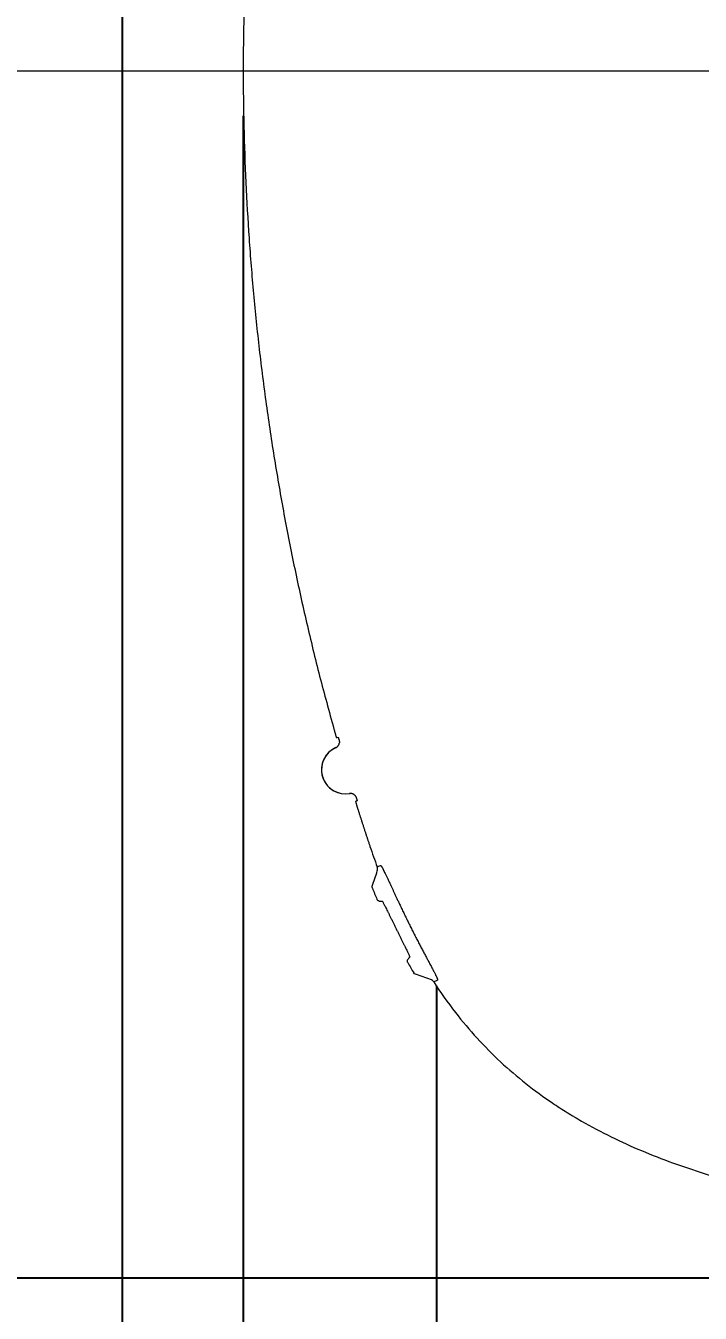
# Model space of a CAD drawing. Header units: millimetres. Extents: x 0 to 1800, y -67 to 2530.
# Drawn here: x 208.2 to 319.8, y 1356.5 to 1569.7 of the extents above; entities that cross this region are included whole.
import ezdxf
from ezdxf.lldxf.tags import DXFTag

# ---------------------------------------------------------------- set-up
doc = ezdxf.new("R2010")
doc.units = ezdxf.units.MM
for name, color, linetype in [('내부선 및 부속', 4, 'Continuous'), ('외형선', 3, 'Continuous'), ('중심선', 1, 'DASHED'), ('치수선', 7, 'Continuous')]:
    doc.layers.add(name, color=color, linetype=linetype)
doc.styles.add('____', font='')
doc.styles.get('____').set_extended_font_data('굴림')
tags = doc.linetypes.add('DASHDOT', pattern=[70, 31, -13, 13, -13]).pattern_tags.tags
tags[10:11] = [DXFTag(74, 4), DXFTag(75, 0), DXFTag(340, '0'), DXFTag(46, 0.0), DXFTag(50, 0.0), DXFTag(44, 0.0), DXFTag(45, 0.0)]
tags[8:9] = [DXFTag(74, 4), DXFTag(75, 0), DXFTag(340, '0'), DXFTag(46, 0.0), DXFTag(50, 0.0), DXFTag(44, 0.0), DXFTag(45, 0.0)]
tags[6:7] = [DXFTag(74, 4), DXFTag(75, 0), DXFTag(340, '0'), DXFTag(46, 0.0), DXFTag(50, 0.0), DXFTag(44, 0.0), DXFTag(45, 0.0)]
tags[4:5] = [DXFTag(74, 4), DXFTag(75, 0), DXFTag(340, '0'), DXFTag(46, 0.0), DXFTag(50, 0.0), DXFTag(44, 0.0), DXFTag(45, 0.0)]
tags = doc.linetypes.add('DASHED', pattern=[25.72, 12.86, -12.86]).pattern_tags.tags
tags[6:7] = [DXFTag(74, 4), DXFTag(75, 0), DXFTag(340, '0'), DXFTag(46, 0.0), DXFTag(50, 0.0), DXFTag(44, 0.0), DXFTag(45, 0.0)]
tags[4:5] = [DXFTag(74, 4), DXFTag(75, 0), DXFTag(340, '0'), DXFTag(46, 0.0), DXFTag(50, 0.0), DXFTag(44, 0.0), DXFTag(45, 0.0)]
doc.dimstyles.new('MSADIM', dxfattribs={"dimtxt": 33, "dimasz": 17, "dimexe": 10, "dimexo": 7.5, "dimgap": 10, "dimtad": 0, "dimtih": 1, "dimtoh": 1, "dimdec": 0, "dimzin": 1, "dimdsep": 46, "dimtxsty": '____', "dimcen": 11.25, "dimadec": 0, "dimazin": 0, "dimtfac": 1, "dimtdec": 0, "dimtix": 1, "dimtmove": 0, "dimatfit": 3, "dimfxl": 0, "dimtolj": 1, "dimtzin": 1, "dimarcsym": 0})

# ---------------------------------------------------------------- blocks, each defined once
blk = doc.blocks.new('*D2')
at = {"layer": '치수선', "color": 0, "linetype": 'Continuous', "lineweight": -2}
for p, q in [((555.56, 1762.3), (110.31, 1762.3)), ((120.31, 1745.3), (120.31, 1585.13)), ((120.31, 1379.3), (120.31, 1539.47)), ((555.56, 1362.3), (110.31, 1362.3))]:
    blk.add_line(p, q, dxfattribs=at)
at = {"layer": '치수선', "color": 0, "linetype": 'Continuous'}
for points in [[(117.48, 1745.3), (123.14, 1745.3), (120.31, 1762.3)], [(117.48, 1379.3), (123.14, 1379.3), (120.31, 1362.3)]]:
    blk.add_solid(points, dxfattribs=at)
at = {"layer": '치수선', "color": 0, "linetype": 'Continuous', "insert": (120.31, 1562.3), "char_height": 25, "attachment_point": 5, "style": '____'}
blk.add_mtext('\\A1;400', dxfattribs=at)
blk = doc.blocks.new('*D8')
at = {"layer": '치수선', "color": 0, "linetype": 'Continuous', "lineweight": -2}
for p, q in [((949.2, 1554.8), (949.2, 1161.25)), ((224.2, 1274.8), (224.2, 1161.25)), ((241.2, 1171.25), (549.55, 1171.25)), ((932.2, 1171.25), (623.85, 1171.25))]:
    blk.add_line(p, q, dxfattribs=at)
at = {"layer": '치수선', "color": 0, "linetype": 'Continuous'}
for points in [[(241.2, 1174.09), (241.2, 1168.42), (224.2, 1171.25)], [(932.2, 1174.09), (932.2, 1168.42), (949.2, 1171.25)]]:
    blk.add_solid(points, dxfattribs=at)
at = {"layer": '치수선', "color": 0, "linetype": 'Continuous', "insert": (586.7, 1171.25), "char_height": 25, "attachment_point": 5, "style": '____'}
blk.add_mtext('\\A1;725', dxfattribs=at)
blk = doc.blocks.new('*D9')
at = {"layer": '치수선', "color": 0, "linetype": 'Continuous', "lineweight": -2}
for p, q in [((244.2, 1554.8), (244.2, 1229.46)), ((949.2, 1554.8), (949.2, 1229.46)), ((261.2, 1239.46), (559.55, 1239.46)), ((932.2, 1239.46), (633.85, 1239.46))]:
    blk.add_line(p, q, dxfattribs=at)
at = {"layer": '치수선', "color": 0, "linetype": 'Continuous'}
for points in [[(261.2, 1242.29), (261.2, 1236.62), (244.2, 1239.46)], [(932.2, 1242.29), (932.2, 1236.62), (949.2, 1239.46)]]:
    blk.add_solid(points, dxfattribs=at)
at = {"layer": '치수선', "color": 0, "linetype": 'Continuous', "insert": (596.7, 1239.46), "char_height": 25, "attachment_point": 5, "style": '____'}
blk.add_mtext('\\A1;705', dxfattribs=at)

msp = doc.modelspace()

# ---------------------------------------------------------------- linework, layer by layer
at = {"layer": '내부선 및 부속', "linetype": 'Continuous', "lineweight": 18}
for p, q in [((261.15, 1442.53), (261.15, 1442.53)), ((263.05, 1441.36), (262.8, 1441.28))]:
    msp.add_line(p, q, dxfattribs=at)
at = {"layer": '내부선 및 부속', "linetype": 'Continuous'}
msp.add_line((276.2, 1410.72), (276.2, 1348.3), dxfattribs=at)
at = {"layer": '내부선 및 부속', "linetype": 'Continuous', "lineweight": 18, "extrusion": (3.32694e-06, -2.03716e-22, 1)}
for start, end in [(112.3245, 280.9327), (113.9906, 269.9934)]:
    msp.add_arc((261.15, 1446.53, 0), 4, start, end, dxfattribs=at)
at = {"layer": '내부선 및 부속', "linetype": 'Continuous', "lineweight": 18}
msp.add_arc((261.15, 1446.53), 4, 112.8054, 122.7111, dxfattribs=at)
for points, weights in [([(259.16, 1671.35), (239.07, 1599.57), (239.09, 1525.03), (259.21, 1453.25)], [1.0188456072, 0.993698982137, 0.993718145525, 1.01890309737]), ([(263.22, 1439.84), (263.83, 1437.92), (264.45, 1436.01), (265.09, 1434.1)], [1.0240782621, 1.02486965125, 1.02568054856, 1.02651095403])]:
    msp.add_rational_spline(points, weights, degree=3, dxfattribs=at)
for points, knots in [([(259.21, 1453.25), (259.23, 1453.16), (259.26, 1453.07), (259.3, 1452.93), (259.31, 1452.88), (259.33, 1452.81), (259.34, 1452.79), (259.35, 1452.75), (259.36, 1452.72), (259.39, 1452.62), (259.41, 1452.53), (259.44, 1452.44), (259.45, 1452.42), (259.46, 1452.38), (259.47, 1452.36), (259.48, 1452.3), (259.49, 1452.27), (259.52, 1452.17), (259.54, 1452.11), (259.56, 1452.05), (259.57, 1452.03), (259.58, 1452.01), (259.58, 1452), (259.59, 1451.96), (259.6, 1451.93), (259.61, 1451.89), (259.62, 1451.87), (259.62, 1451.87), (259.63, 1451.86), (259.63, 1451.85), (259.64, 1451.83), (259.65, 1451.82), (259.65, 1451.82)], [0, 0, 0, 0, 0.125, 0.125, 0.1875, 0.1875, 0.21875, 0.21875, 0.25, 0.25, 0.375, 0.375, 0.40625, 0.40625, 0.4375, 0.4375, 0.5, 0.5, 0.625, 0.625, 0.65625, 0.65625, 0.6875, 0.6875, 0.75, 0.8125, 0.8125, 0.84375, 0.84375, 0.875, 0.875, 1, 1, 1, 1]), ([(259.56, 1450.2), (259.6, 1450.22), (259.63, 1450.24), (259.67, 1450.26), (259.69, 1450.28), (259.71, 1450.29), (259.75, 1450.32), (259.76, 1450.33), (259.8, 1450.36), (259.81, 1450.37), (259.85, 1450.42), (259.91, 1450.48), (259.95, 1450.54), (259.98, 1450.59), (259.99, 1450.61), (260.01, 1450.65), (260.02, 1450.67), (260.05, 1450.72), (260.08, 1450.8), (260.1, 1450.87), (260.1, 1450.91)], [-0.159404, -0.159404, -0.159404, -0.159404, 0, 0, 0, 0.098507, 0.098507, 0.173631, 0.173631, 0.248755, 0.248755, 0.399004, 0.549253, 0.549253, 0.624378, 0.624378, 0.699502, 0.699502, 0.849751, 1, 1, 1, 1]), ([(259.9, 1451.9), (259.9, 1451.9), (259.9, 1451.89), (259.91, 1451.87), (259.92, 1451.86), (259.92, 1451.85), (259.93, 1451.83), (259.93, 1451.83), (259.94, 1451.8), (259.95, 1451.78), (259.96, 1451.75), (259.97, 1451.73), (259.97, 1451.71), (259.98, 1451.69), (259.98, 1451.69), (259.99, 1451.65), (260.01, 1451.59), (260.03, 1451.52), (260.05, 1451.47), (260.06, 1451.45), (260.07, 1451.41), (260.07, 1451.39), (260.08, 1451.37)], [0, 0, 0, 0, 0.125, 0.25, 0.25, 0.3125, 0.3125, 0.375, 0.375, 0.5, 0.5, 0.5625, 0.59375, 0.59375, 0.625, 0.625, 0.75, 0.875, 0.875, 0.9375, 0.9375, 1, 1, 1, 1]), ([(260.08, 1451.37), (260.09, 1451.34), (260.1, 1451.3), (260.11, 1451.23), (260.12, 1451.19), (260.12, 1451.13), (260.12, 1451.11), (260.12, 1451.07), (260.12, 1451.05), (260.12, 1450.99), (260.11, 1450.95), (260.1, 1450.91)], [0, 0, 0, 0, 0.25, 0.25, 0.5, 0.5, 0.625, 0.625, 0.75, 0.75, 1, 1, 1, 1]), ([(262.68, 1442.29), (262.65, 1442.32), (262.59, 1442.37), (262.53, 1442.42), (262.48, 1442.45), (262.46, 1442.46), (262.42, 1442.48), (262.41, 1442.49), (262.35, 1442.52), (262.28, 1442.55), (262.2, 1442.57), (262.14, 1442.58), (262.12, 1442.58), (262.08, 1442.59), (262.06, 1442.59), (262, 1442.6), (261.92, 1442.6), (261.84, 1442.59), (261.8, 1442.58)], [0, 0, 0, 0, 0.125, 0.25, 0.25, 0.3125, 0.3125, 0.375, 0.375, 0.5, 0.625, 0.625, 0.6875, 0.6875, 0.75, 0.75, 0.875, 1, 1, 1, 1]), ([(262.68, 1442.29), (262.71, 1442.26), (262.73, 1442.23), (262.78, 1442.17), (262.8, 1442.13), (262.83, 1442.08), (262.84, 1442.07), (262.86, 1442.03), (262.87, 1442.01), (262.89, 1441.96), (262.9, 1441.93), (262.91, 1441.89)], [0, 0, 0, 0, 0.25, 0.25, 0.5, 0.5, 0.625, 0.625, 0.75, 0.75, 1, 1, 1, 1]), ([(262.91, 1441.89), (262.92, 1441.85), (262.95, 1441.78), (262.96, 1441.71), (262.98, 1441.66), (262.98, 1441.64), (262.99, 1441.61), (263, 1441.6), (263.01, 1441.55), (263.01, 1441.53), (263.02, 1441.49), (263.03, 1441.48), (263.03, 1441.46), (263.03, 1441.45), (263.03, 1441.45), (263.04, 1441.42), (263.04, 1441.39), (263.05, 1441.37), (263.05, 1441.36), (263.05, 1441.36), (263.05, 1441.36), (263.05, 1441.36), (263.05, 1441.36)], [0, 0, 0, 0, 0.125, 0.25, 0.25, 0.3125, 0.3125, 0.375, 0.375, 0.5, 0.5, 0.5625, 0.59375, 0.59375, 0.625, 0.625, 0.75, 0.875, 0.875, 0.9375, 0.9375, 1, 1, 1, 1]), ([(262.8, 1441.28), (262.8, 1441.28), (262.8, 1441.27), (262.8, 1441.24), (262.81, 1441.23), (262.81, 1441.21), (262.81, 1441.2), (262.82, 1441.19), (262.82, 1441.18), (262.83, 1441.13), (262.84, 1441.09), (262.86, 1441.02), (262.86, 1441.01), (262.87, 1440.98), (262.87, 1440.97), (262.89, 1440.92), (262.9, 1440.89), (262.93, 1440.79), (262.95, 1440.72), (262.98, 1440.62), (262.98, 1440.6), (262.99, 1440.56), (263, 1440.54), (263.02, 1440.48), (263.04, 1440.39), (263.07, 1440.3), (263.09, 1440.24), (263.1, 1440.21), (263.11, 1440.17), (263.12, 1440.14), (263.16, 1440.03), (263.19, 1439.94), (263.22, 1439.84)], [0, 0, 0, 0, 0.125, 0.125, 0.1875, 0.1875, 0.21875, 0.21875, 0.25, 0.25, 0.375, 0.375, 0.40625, 0.40625, 0.4375, 0.4375, 0.5, 0.5, 0.625, 0.625, 0.65625, 0.65625, 0.6875, 0.6875, 0.75, 0.8125, 0.8125, 0.84375, 0.84375, 0.875, 0.875, 1, 1, 1, 1]), ([(266.91, 1430.68), (266.91, 1430.68), (266.91, 1430.68), (266.91, 1430.68), (266.92, 1430.68), (266.92, 1430.68), (266.92, 1430.68), (266.92, 1430.68), (266.92, 1430.68), (266.93, 1430.68), (266.93, 1430.68), (266.93, 1430.68), (266.93, 1430.68), (266.94, 1430.68), (266.94, 1430.68), (266.94, 1430.68), (266.95, 1430.68), (266.95, 1430.67), (266.95, 1430.67), (266.95, 1430.67), (266.96, 1430.67), (266.96, 1430.66), (266.97, 1430.66), (266.97, 1430.66), (266.97, 1430.65), (266.98, 1430.65), (266.98, 1430.65), (266.98, 1430.64), (266.99, 1430.64), (266.99, 1430.63), (267, 1430.63), (267, 1430.62), (267, 1430.62), (267.01, 1430.61), (267.01, 1430.61), (267.02, 1430.6), (267.02, 1430.59), (267.03, 1430.59), (267.03, 1430.58), (267.04, 1430.57), (267.04, 1430.57), (267.05, 1430.56), (267.05, 1430.55), (267.06, 1430.55), (267.06, 1430.54), (267.07, 1430.53), (267.07, 1430.52), (267.08, 1430.51), (267.08, 1430.5), (267.09, 1430.49), (267.1, 1430.49), (267.1, 1430.48), (267.11, 1430.47), (267.11, 1430.46), (267.12, 1430.45), (267.13, 1430.44), (267.13, 1430.43), (267.14, 1430.42), (267.15, 1430.4), (267.15, 1430.39), (267.16, 1430.38), (267.17, 1430.37), (267.17, 1430.36), (267.18, 1430.35), (267.19, 1430.33), (267.19, 1430.32), (267.2, 1430.31), (267.21, 1430.3), (267.22, 1430.28), (267.22, 1430.27), (267.23, 1430.26), (267.24, 1430.24), (267.25, 1430.23), (267.25, 1430.22), (267.26, 1430.2), (267.27, 1430.19), (267.28, 1430.17), (267.29, 1430.16), (267.29, 1430.14), (267.3, 1430.13), (267.31, 1430.11), (267.32, 1430.09), (267.33, 1430.08), (267.34, 1430.06), (267.34, 1430.05), (267.35, 1430.03), (267.41, 1429.92), (267.52, 1429.71), (267.7, 1429.34), (267.9, 1428.92), (268.12, 1428.45), (268.34, 1427.99), (268.55, 1427.54), (268.74, 1427.13), (268.94, 1426.7), (269.15, 1426.25), (269.36, 1425.78), (269.59, 1425.3), (269.85, 1424.74), (270.16, 1424.1), (270.5, 1423.37), (270.85, 1422.64), (271.21, 1421.9), (271.58, 1421.15), (271.95, 1420.41), (272.32, 1419.67), (272.69, 1418.95), (273.05, 1418.23), (273.41, 1417.53), (273.77, 1416.86), (274.11, 1416.21), (274.44, 1415.6), (274.74, 1415.02), (275, 1414.55), (275.2, 1414.16), (275.37, 1413.86), (275.52, 1413.57), (275.66, 1413.31), (275.78, 1413.06), (275.9, 1412.83), (276.01, 1412.62), (276.07, 1412.48), (276.11, 1412.4), (276.13, 1412.37), (276.14, 1412.34), (276.16, 1412.31), (276.17, 1412.28), (276.18, 1412.25), (276.2, 1412.23), (276.21, 1412.2), (276.22, 1412.17), (276.23, 1412.15), (276.24, 1412.12), (276.25, 1412.1), (276.26, 1412.07), (276.27, 1412.05), (276.28, 1412.03), (276.29, 1412.01), (276.3, 1411.99), (276.31, 1411.97), (276.32, 1411.95), (276.32, 1411.93), (276.33, 1411.91), (276.34, 1411.89), (276.34, 1411.88), (276.35, 1411.86), (276.35, 1411.84), (276.36, 1411.83), (276.36, 1411.82), (276.36, 1411.8), (276.37, 1411.79), (276.37, 1411.78), (276.37, 1411.77), (276.37, 1411.76), (276.37, 1411.75), (276.38, 1411.74), (276.38, 1411.73), (276.38, 1411.72), (276.38, 1411.71), (276.38, 1411.71), (276.37, 1411.7), (276.37, 1411.69), (276.37, 1411.69), (276.37, 1411.69), (276.36, 1411.68), (276.36, 1411.68), (276.36, 1411.68), (276.35, 1411.68), (276.35, 1411.68)], [0, 0, 0, 0, 0.001479, 0.002956, 0.004433, 0.005909, 0.007383, 0.008857, 0.010329, 0.011801, 0.013272, 0.014741, 0.01621, 0.017679, 0.019146, 0.020613, 0.022079, 0.023545, 0.02501, 0.026474, 0.027938, 0.029401, 0.030864, 0.032326, 0.033788, 0.035249, 0.03671, 0.038171, 0.039631, 0.041092, 0.042552, 0.044012, 0.045471, 0.046931, 0.04839, 0.04985, 0.051309, 0.052769, 0.054228, 0.055688, 0.057148, 0.058607, 0.060067, 0.061528, 0.062988, 0.064449, 0.06591, 0.067371, 0.068833, 0.070296, 0.071758, 0.073221, 0.074685, 0.076149, 0.077614, 0.07908, 0.080546, 0.082012, 0.08348, 0.084948, 0.086417, 0.087887, 0.089357, 0.090829, 0.092301, 0.093774, 0.095248, 0.096724, 0.0982, 0.099677, 0.101155, 0.102635, 0.104116, 0.105597, 0.10708, 0.108564, 0.11005, 0.111537, 0.113025, 0.114514, 0.116005, 0.117497, 0.118991, 0.120486, 0.121982, 0.123481, 0.12498, 0.150456, 0.175552, 0.200416, 0.225196, 0.250033, 0.267942, 0.285744, 0.303488, 0.321225, 0.339003, 0.356869, 0.374869, 0.400128, 0.425117, 0.449975, 0.474847, 0.499875, 0.525023, 0.549935, 0.574771, 0.599688, 0.624844, 0.650296, 0.675346, 0.70017, 0.724943, 0.749833, 0.765686, 0.781389, 0.796986, 0.81252, 0.828035, 0.843575, 0.859182, 0.874895, 0.877684, 0.880465, 0.883241, 0.88601, 0.888774, 0.891533, 0.894286, 0.897034, 0.899778, 0.902517, 0.905251, 0.907982, 0.910708, 0.913431, 0.916151, 0.918867, 0.92158, 0.924291, 0.926999, 0.929704, 0.932408, 0.93511, 0.93781, 0.940509, 0.943207, 0.945903, 0.9486, 0.951295, 0.953991, 0.956686, 0.959382, 0.962078, 0.964775, 0.967473, 0.970171, 0.972872, 0.975574, 0.978277, 0.980983, 0.983691, 0.986402, 0.989115, 0.991831, 0.994551, 0.997274, 1, 1, 1, 1]), ([(266.72, 1424.77), (266.7, 1424.77), (266.68, 1424.78), (266.65, 1424.79), (266.62, 1424.8), (266.59, 1424.81), (266.56, 1424.82), (266.54, 1424.83), (266.5, 1424.86), (266.47, 1424.88), (266.44, 1424.92), (266.42, 1424.93), (266.41, 1424.95), (266.4, 1424.95), (266.39, 1424.97), (266.39, 1424.98), (266.36, 1425.01), (266.35, 1425.04), (266.33, 1425.07)], [0, 0, 0, 0, 0.095613, 0.095613, 0.196101, 0.296588, 0.296588, 0.397075, 0.397075, 0.59805, 0.59805, 0.698538, 0.698538, 0.748781, 0.748781, 0.799025, 0.799025, 1, 1, 1, 1]), ([(266.72, 1424.77), (266.78, 1424.76), (266.92, 1424.75), (267.1, 1424.74), (267.21, 1424.74), (267.23, 1424.74)], [0, 0, 0, 0, 0.2729087, 0.6085077, 0.6898821, 0.6898821, 0.6898821, 0.6898821]), ([(267.23, 1424.74), (267.23, 1424.74), (267.23, 1424.73), (267.24, 1424.72), (267.27, 1424.67), (267.34, 1424.55), (267.44, 1424.37), (267.55, 1424.15), (267.67, 1423.92), (267.82, 1423.63), (267.98, 1423.3), (268.18, 1422.91), (268.38, 1422.49), (268.6, 1422.05), (268.83, 1421.59), (269.06, 1421.12), (269.3, 1420.64), (269.53, 1420.15), (269.77, 1419.67), (270.01, 1419.19), (270.24, 1418.72), (270.47, 1418.26), (270.69, 1417.81), (270.9, 1417.4), (271.09, 1417), (271.25, 1416.67), (271.39, 1416.38), (271.5, 1416.14), (271.6, 1415.92), (271.69, 1415.72), (271.74, 1415.6), (271.77, 1415.54), (271.77, 1415.53), (271.77, 1415.53)], [0.1190677, 0.1190677, 0.1190677, 0.1190677, 0.1206816, 0.1228795, 0.1250807, 0.1505103, 0.1755747, 0.2004224, 0.2252032, 0.2500654, 0.2812666, 0.312272, 0.3433662, 0.3748266, 0.4064271, 0.4376055, 0.4686552, 0.4998722, 0.5311739, 0.5622421, 0.5933877, 0.6249178, 0.6565758, 0.6877428, 0.7187416, 0.7498943, 0.7749998, 0.7998906, 0.8247337, 0.8496943, 0.8749325, 0.8793376, 0.8793667, 0.8793667, 0.8793667, 0.8793667]), ([(271.44, 1414.59), (271.42, 1414.62), (271.41, 1414.66), (271.39, 1414.7), (271.39, 1414.72), (271.38, 1414.74), (271.38, 1414.75), (271.38, 1414.77), (271.38, 1414.78), (271.37, 1414.82), (271.37, 1414.85), (271.38, 1414.9), (271.38, 1414.92), (271.39, 1414.96), (271.39, 1414.97), (271.41, 1415.02), (271.42, 1415.05), (271.44, 1415.09), (271.45, 1415.1), (271.46, 1415.12)], [0, 0, 0, 0, 0.18555, 0.18555, 0.278325, 0.278325, 0.324712, 0.324712, 0.3711, 0.3711, 0.55665, 0.55665, 0.649425, 0.649425, 0.7422, 0.7422, 0.92775, 0.92775, 1, 1, 1, 1]), ([(271.77, 1415.53), (271.76, 1415.52), (271.74, 1415.5), (271.69, 1415.44), (271.62, 1415.35), (271.54, 1415.24), (271.49, 1415.16), (271.46, 1415.12)], [0.311863, 0.311863, 0.311863, 0.311863, 0.3556261, 0.4555629, 0.5838502, 0.7676136, 1, 1, 1, 1]), ([(275.22, 1411.78), (274.8, 1411.93), (274.38, 1412.08), (273.55, 1412.37), (273.13, 1412.51), (272.71, 1412.66)], [0, 0, 0, 0, 0.5, 0.5, 1, 1, 1, 1]), ([(279.32, 1406.34), (280.47, 1404.86), (282.86, 1402.02), (285.45, 1399.4), (288.15, 1396.9), (289.54, 1395.7), (292.43, 1393.41), (293.92, 1392.33), (296.23, 1390.77), (297.01, 1390.27), (298, 1389.65), (298.2, 1389.53), (298.6, 1389.29), (299.2, 1388.92), (299.8, 1388.57), (301.82, 1387.42), (303.46, 1386.55), (306.77, 1384.92), (308.45, 1384.16), (311.84, 1382.73), (313.55, 1382.06), (317.01, 1380.81), (318.76, 1380.22), (322.28, 1379.11), (324.05, 1378.59), (326.73, 1377.86), (327.62, 1377.63), (328.75, 1377.34), (328.97, 1377.28), (329.42, 1377.17), (329.65, 1377.11), (330.32, 1376.95), (330.78, 1376.84), (333.03, 1376.3), (334.84, 1375.9), (338.47, 1375.15), (340.29, 1374.8), (343.93, 1374.14), (345.76, 1373.84), (349.42, 1373.26), (351.25, 1372.99), (354.92, 1372.48), (356.76, 1372.25), (358.6, 1372.03)], [0, 0, 0, 0, 0.0625, 0.125, 0.125, 0.1875, 0.1875, 0.25, 0.25, 0.28125, 0.28125, 0.289062, 0.289062, 0.296875, 0.3125, 0.3125, 0.375, 0.375, 0.4375, 0.4375, 0.5, 0.5, 0.5625, 0.5625, 0.625, 0.625, 0.65625, 0.65625, 0.664062, 0.664062, 0.671875, 0.671875, 0.6875, 0.6875, 0.75, 0.75, 0.8125, 0.8125, 0.875, 0.875, 0.9375, 0.9375, 1, 1, 1, 1])]:
    msp.add_open_spline(points, degree=3, knots=knots, dxfattribs=at)
for points in [[(259.65, 1451.82), (259.72, 1451.84), (259.8, 1451.87), (259.9, 1451.9)], [(263.05, 1441.36), (262.95, 1441.33), (262.87, 1441.3), (262.8, 1441.28)], [(265.09, 1434.1), (265.12, 1434.02), (265.15, 1433.93), (265.18, 1433.84)], [(265.18, 1433.84), (265.56, 1432.69), (265.96, 1431.56), (266.38, 1430.43)], [(265.57, 1427.26), (265.84, 1428.1), (266.12, 1428.93), (266.39, 1429.77)], [(266.38, 1430.43), (266.51, 1430.48), (266.68, 1430.57), (266.91, 1430.68)], [(266.39, 1429.77), (266.46, 1429.98), (266.46, 1430.21), (266.38, 1430.43)], [(265.58, 1426.92), (265.54, 1427.03), (265.53, 1427.15), (265.57, 1427.26)], [(265.58, 1426.92), (265.83, 1426.3), (266.08, 1425.69), (266.33, 1425.07)], [(271.44, 1414.59), (271.77, 1414.02), (272.1, 1413.44), (272.44, 1412.87)], [(271.44, 1414.59), (271.44, 1414.59), (271.44, 1414.59), (271.44, 1414.59)], [(272.71, 1412.66), (272.6, 1412.7), (272.5, 1412.77), (272.44, 1412.87)], [(275.73, 1411.39), (275.61, 1411.57), (275.43, 1411.71), (275.22, 1411.78)], [(276.35, 1411.68), (276.1, 1411.56), (275.9, 1411.46), (275.73, 1411.39)], [(275.73, 1411.39), (276.86, 1409.65), (278.05, 1407.97), (279.32, 1406.34)]]:
    msp.add_open_spline(points, degree=3, dxfattribs=at)
at = {"layer": '외형선'}
msp.add_line((224.2, 1157.54), (224.2, 1859.15), dxfattribs=at)
at = {"layer": '외형선', "linetype": 'Continuous'}
msp.add_point((244.2, 1562.3), dxfattribs=at)
msp.add_point((244.2, 1562.3), dxfattribs=at)
at = {"layer": '중심선', "linetype": 'DASHDOT', "lineweight": 18}
msp.add_line((204.2, 1562.3), (984.2, 1562.3), dxfattribs=at)

# ---------------------------------------------------------------- dimensions: what is measured, and where the dimension line sits
at = {"layer": '치수선', "linetype": 'Continuous'}
dim = msp.add_linear_dim(base=(120.31, 1762.3), p1=(563.06, 1362.3), p2=(563.06, 1762.3), angle=270, dimstyle='MSADIM', override={"dimtxt": 25}, dxfattribs=at)
dim.commit()
dim.dimension.update_dxf_attribs({"geometry": '*D2', "text_midpoint": (120.31, 1562.3)})
for base, p1, p2, picture, middle in [((949.2, 1171.25), (224.2, 1282.3), (949.2, 1562.3), '*D8', (586.7, 1171.25)), ((244.2, 1239.46), (949.2, 1562.3), (244.2, 1562.3), '*D9', (596.7, 1239.46))]:
    dim = msp.add_linear_dim(base=base, p1=p1, p2=p2, dimstyle='MSADIM', override={"dimtxt": 25}, dxfattribs=at)
    dim.commit()
    dim.dimension.update_dxf_attribs({"geometry": picture, "text_midpoint": middle})

doc.saveas('drawing.dxf')
